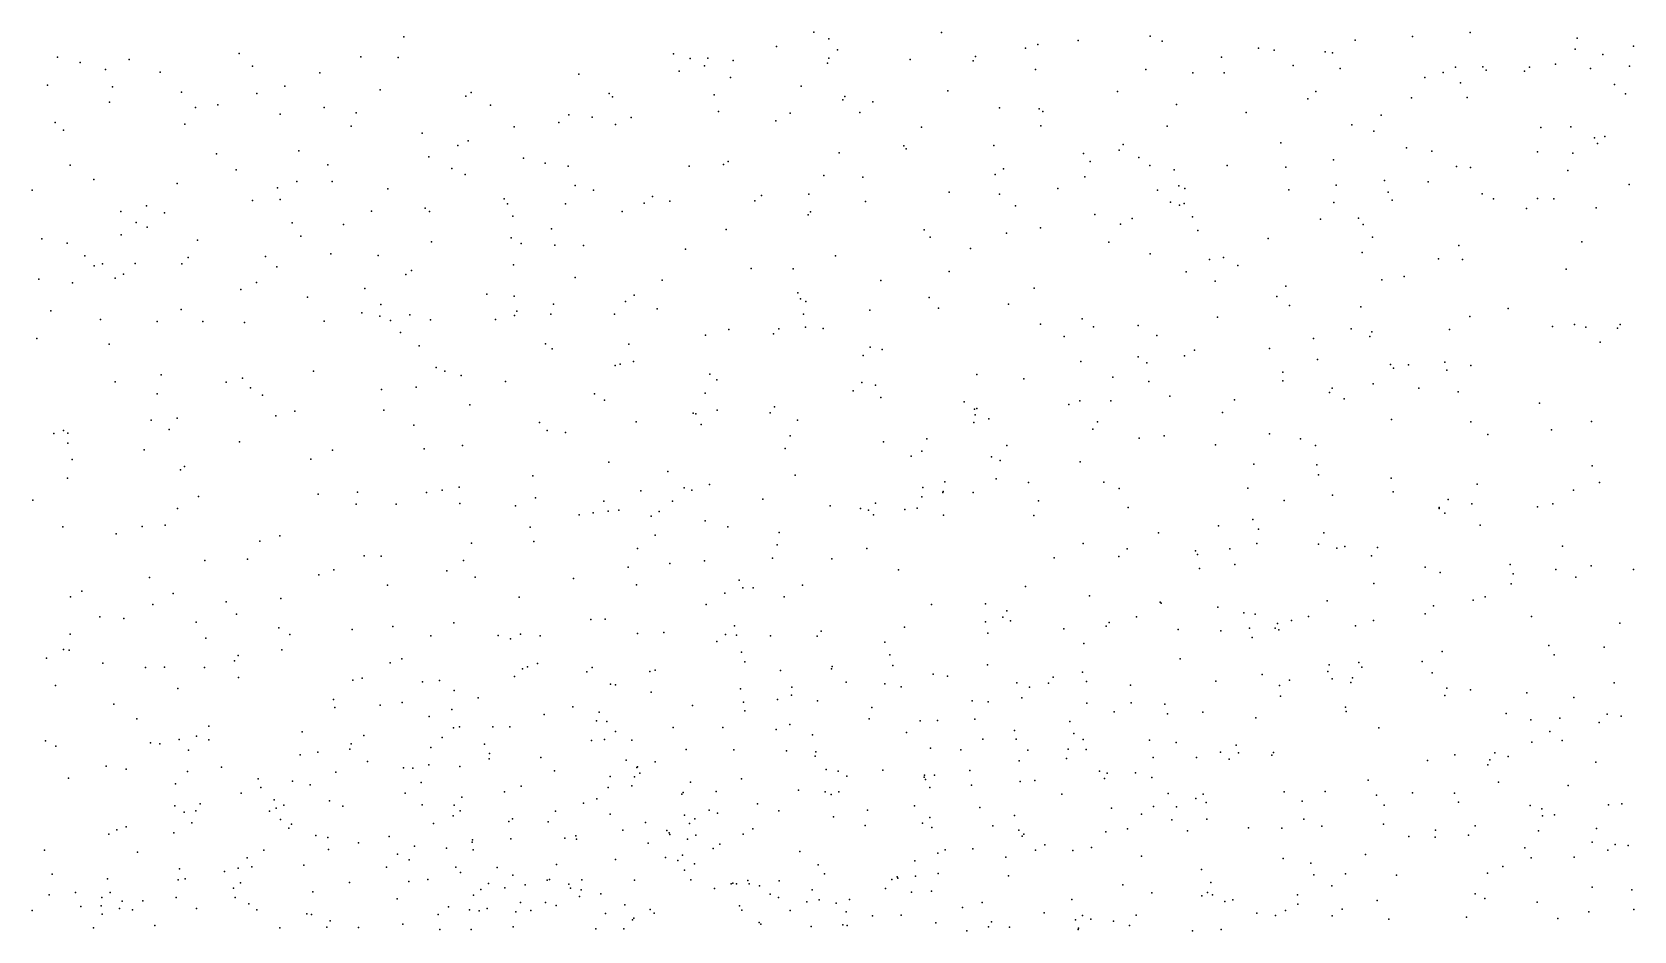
# Model space of a CAD drawing. Header units: metres. Extents: x -25 to 25, y -27.8 to 27.8.
# Drawn here: x 2.905 to 4.45, y 0.014 to 0.881 of the extents above; entities that cross this region are included whole.
import ezdxf

# ---------------------------------------------------------------- set-up
doc = ezdxf.new("R2010")
doc.units = ezdxf.units.M

msp = doc.modelspace()

# ---------------------------------------------------------------- linework, layer by layer
for p in [(3.659, 0.8812, -9.5182), (3.7819, 0.8807, 26.3642), (4.2917, 0.8807, -10.3729), (3.2638, 0.8765, -9.0883), (3.6229, 0.8671, 18.7939), (3.6733, 0.8747, 18.3066), (3.8629, 0.8656, -9.6878), (3.8749, 0.8692, -3.7619), (3.9137, 0.8729, -14.1546), (3.9834, 0.8772, 1.9246), (3.9949, 0.8725, 17.9035), (4.0878, 0.8655, 17.7966), (4.181, 0.8735, -14.1573), (4.2363, 0.8768, -10.2009), (4.3949, 0.8753, -6.0144), (4.4493, 0.8677, 17.4549), (2.9297, 0.8571, -14.0803), (2.9516, 0.8518, -21.8952), (2.9989, 0.8548, 15.6988), (3.1048, 0.8604, -13.9101), (3.2222, 0.8574, -6.326), (3.2581, 0.8565, -25.8513), (3.5237, 0.8603, -9.3507), (3.5397, 0.8556, -9.2607), (3.5567, 0.8559, 18.6376), (3.5813, 0.8539, 18.3149), (3.6723, 0.8512, -20.6791), (3.6734, 0.8561, 18.919), (3.6819, 0.864, -9.0645), (3.7519, 0.8547, 19.0629), (3.8125, 0.8534, -14.1437), (3.8148, 0.8577, 19.1411), (4.0519, 0.8569, 19.411), (4.1027, 0.8638, -6.6207), (4.1519, 0.8621, -1.7041), (4.1589, 0.8611, -10.0133), (4.3741, 0.8502, -5.2434), (4.3929, 0.8647, -4.826), (4.4198, 0.8594, -11.938), (2.9759, 0.8451, -13.937), (3.0286, 0.8426, -8.8877), (3.1177, 0.8483, -22.5093), (3.1827, 0.8417, 16.2215), (3.4323, 0.8406, -14.018), (3.5292, 0.8434, 18.4644), (3.5535, 0.8486, -8.7006), (3.5786, 0.8372, 26.4162), (3.8726, 0.8452, -6.8372), (3.979, 0.845, -3.8775), (4.0244, 0.8418, 20.6866), (4.0547, 0.8417, 14.43), (4.1211, 0.8488, 18.6986), (4.1664, 0.8459, 17.6902), (4.2482, 0.8372, 2.7496), (4.2658, 0.8423, -4.5076), (4.2776, 0.8474, 17.5809), (4.3039, 0.8477, 19.6627), (4.3073, 0.8445, -4.6585), (4.3443, 0.8433, -13.1863), (4.349, 0.8474, -6.2401), (4.4078, 0.846, -10.6124), (4.4453, 0.8482, -10.7011), (2.9201, 0.8298, -8.8399), (2.9829, 0.8285, 26.2769), (3.0492, 0.8231, -13.9482), (3.1219, 0.8219, -8.9421), (3.1489, 0.829, 16.0172), (3.2408, 0.8254, -9.0328), (3.3236, 0.8195, -14.0013), (3.3287, 0.823, -9.1146), (3.4616, 0.8218, -1.6397), (3.4647, 0.8188, 18.5179), (3.5629, 0.8206, 18.288), (3.6467, 0.829, 18.2175), (3.6887, 0.819, -9.4941), (3.7882, 0.8245, -9.5877), (3.9516, 0.8239, -19.526), (4.1429, 0.8238, 1.6779), (4.2824, 0.8322, -10.302), (4.431, 0.8306, 2.0497), (4.4415, 0.8216, 16.322), (2.98, 0.8134, -8.8348), (3.0627, 0.8084, 15.862), (3.0843, 0.8109, -8.6987), (3.1867, 0.8085, -22.2972), (3.2177, 0.8032, -7.4289), (3.3472, 0.8108, -7.3336), (3.5669, 0.8047, -7.1325), (3.687, 0.8157, 14.2339), (3.7032, 0.8035, -14.119), (3.7158, 0.814, -8.9101), (3.8381, 0.8082, 19.2494), (3.8763, 0.8071, -14.154), (3.8799, 0.8046, -13.6591), (4.0085, 0.8113, -9.7889), (4.0757, 0.8037, -4.5027), (4.1354, 0.8169, -14.1677), (4.2351, 0.8177, -10.1522), (4.2889, 0.8181, 14.48), (2.9274, 0.7939, 16.7877), (3.0526, 0.7922, -1.5606), (3.1444, 0.8021, 14.4416), (3.2128, 0.7904, -13.9744), (3.3699, 0.7898, -8.8976), (3.4132, 0.794, 18.4214), (3.4228, 0.8012, -9.1906), (3.4452, 0.7991, 18.6537), (3.4676, 0.792, 18.3132), (3.4829, 0.7987, -6.051), (3.6222, 0.7954, -1.6521), (3.6361, 0.803, -9.4351), (3.7627, 0.7895, 18.0302), (3.8777, 0.7908, 20.002), (3.9996, 0.7903, 18.5367), (4.1776, 0.7917, 15.6898), (4.2061, 0.801, 19.5992), (4.3599, 0.789, 17.471), (4.3888, 0.7898, -26.2013), (2.9354, 0.7866, 14.7157), (3.2812, 0.7836, -8.5845), (3.3258, 0.7762, 18.5254), (3.9571, 0.7726, 19.4008), (4.1093, 0.7743, -4.329), (4.1988, 0.7857, 18.9234), (4.4118, 0.7791, -14.1313), (4.4146, 0.7736, 2.9981), (4.4216, 0.7803, -10.5759), (3.0831, 0.7637, -9.3651), (3.1625, 0.7665, -20.7359), (3.2879, 0.7607, 14.2357), (3.3158, 0.7719, 18.3811), (3.379, 0.7595, 18.6938), (3.6833, 0.7648, -11.3405), (3.7456, 0.7713, -9.5062), (3.748, 0.7684, 18.3467), (3.8324, 0.7716, -4.7474), (3.919, 0.7642, -9.6728), (3.9532, 0.7671, 17.8342), (3.9722, 0.7603, -9.7205), (4.1601, 0.758, -4.6452), (4.2304, 0.7695, -14.1678), (4.2549, 0.7662, 17.5446), (4.3567, 0.7657, -10.4129), (4.3907, 0.7643, 20.8801), (2.942, 0.7527, -7.6179), (3.1019, 0.7484, -8.8923), (3.1903, 0.7532, -8.9547), (3.3098, 0.7497, -19.5951), (3.3229, 0.7437, -9.0557), (3.3998, 0.7546, -10.2743), (3.4222, 0.7519, 18.2482), (3.5388, 0.7519, -14.0608), (3.5718, 0.7535, 18.1197), (3.5763, 0.7562, -9.3218), (3.6686, 0.7429, 19.1064), (3.8338, 0.7439, -9.5684), (3.8418, 0.7491, 17.9177), (3.9203, 0.7414, -3.9835), (3.9254, 0.7562, -1.6502), (3.983, 0.7526, 2.1918), (4.0065, 0.7482, 14.2975), (4.0574, 0.7526, -9.8099), (4.114, 0.7509, -14.1782), (4.2785, 0.7516, -10.231), (4.2922, 0.7507, 19.6905), (4.386, 0.7476, 15.37), (2.9052, 0.7288, -8.8103), (2.9647, 0.7389, -9.2535), (3.045, 0.7352, 16.1882), (3.1418, 0.7308, -13.9891), (3.1604, 0.7372, 18.4092), (3.1946, 0.7369, 18.4911), (3.2481, 0.73, -8.9878), (3.4287, 0.7333, -10.7323), (3.4466, 0.7288, -9.1626), (3.7063, 0.7413, -9.4475), (3.7895, 0.7268, -14.1427), (3.8942, 0.7304, 1.9094), (3.9902, 0.7288, 19.8743), (4.011, 0.7328, -14.176), (4.0166, 0.7304, -20.9344), (4.1168, 0.7289, -9.874), (4.1626, 0.7336, -9.9398), (4.2093, 0.738, -4.9326), (4.2126, 0.7268, -10.0401), (4.2514, 0.7367, 15.9699), (4.4451, 0.7341, 19.8224), (3.0155, 0.7137, -3.6369), (3.1179, 0.7187, 18.226), (3.1445, 0.7198, 18.2742), (3.2843, 0.7112, 18.1429), (3.3605, 0.7203, 18.2853), (3.3637, 0.7155, -14.0155), (3.4194, 0.7155, 18.8451), (3.4954, 0.7161, -10.9856), (3.5033, 0.7227, -9.2115), (3.5201, 0.7182, -8.5937), (3.6021, 0.7185, 20.387), (3.6085, 0.7234, -13.6544), (3.6541, 0.7247, 26.3255), (3.7087, 0.7176, 17.9901), (3.8379, 0.7249, -11.5009), (3.8535, 0.7137, 19.356), (4.0028, 0.7171, 19.4857), (4.0115, 0.7143, -11.6562), (4.016, 0.7157, -6.7262), (4.1604, 0.7167, 2.6281), (4.2165, 0.719, 19.2141), (4.3034, 0.725, 26.1564), (4.3143, 0.7204, 1.6219), (4.346, 0.711, 17.4357), (4.3567, 0.7207, -5.6778), (4.3726, 0.7203, -6.0427), (4.4132, 0.7117, -10.4856), (2.9908, 0.708, 18.3417), (3.0055, 0.6976, -8.8379), (3.0328, 0.7067, 18.1849), (3.156, 0.6971, 18.633), (3.2054, 0.6955, 18.0917), (3.2325, 0.7084, 18.6708), (3.2884, 0.708, 18.7348), (3.3689, 0.7037, 18.1205), (3.4741, 0.708, 18.9276), (3.6536, 0.705, -14.1041), (3.6559, 0.7077, -8.7008), (3.9298, 0.7052, -14.1649), (3.9546, 0.6959, 17.7698), (3.9658, 0.7015, -9.675), (4.0242, 0.7031, -9.7402), (4.1475, 0.7008, 17.5964), (4.184, 0.7017, 20.7248), (4.1885, 0.6957, 19.3859), (2.9147, 0.6818, 18.0638), (2.9912, 0.6857, 18.5517), (3.0161, 0.6931, 18.097), (3.0646, 0.6805, 17.9139), (3.1643, 0.6843, 18.0046), (3.367, 0.6828, -9.4768), (3.4059, 0.6913, 14.1245), (3.5746, 0.6906, -9.2625), (3.7655, 0.6903, 17.9135), (3.7711, 0.6835, -9.4573), (3.8448, 0.6872, 26.2231), (3.8776, 0.6925, 14.1803), (4.0291, 0.6898, -4.4906), (4.0969, 0.6822, 1.5383), (4.1975, 0.6835, 2.7878), (2.939, 0.6775, 17.9299), (2.9561, 0.6654, 17.7707), (3.1303, 0.6647, 18.7393), (3.1934, 0.6672, 17.8601), (3.2389, 0.6656, -21.9047), (3.2904, 0.6789, 18.042), (3.3769, 0.6774, -9.0635), (3.4091, 0.6755, 18.0375), (3.437, 0.6754, -14.0314), (3.5351, 0.6718, 19.0559), (3.6799, 0.6655, -3.8119), (3.8101, 0.6725, -8.9907), (3.9435, 0.6785, -4.1971), (3.9831, 0.6673, 20.6658), (4.1877, 0.6686, -6.5015), (4.2807, 0.6754, -10.1747), (4.3994, 0.679, 16.1589), (2.965, 0.6558, -1.5501), (2.973, 0.6575, 18.6512), (3.0047, 0.658, 14.4705), (3.0496, 0.6576, -23.0049), (3.0558, 0.6639, 17.7487), (3.1412, 0.6547, 17.739), (3.2709, 0.6513, 17.8215), (3.3695, 0.6566, 17.9601), (3.5986, 0.6532, 17.9682), (3.6392, 0.6527, -9.2999), (3.7893, 0.6503, 19.3345), (4.0179, 0.6498, -14.1891), (4.0404, 0.6617, 26.169), (4.0538, 0.6637, 19.5557), (4.0678, 0.656, 18.6387), (4.2613, 0.6625, 19.7067), (4.2843, 0.6619, -5.4359), (4.3844, 0.6524, 19.8027), (2.9119, 0.6429, -14.0033), (2.9441, 0.6393, -25.0646), (2.9853, 0.6438, -14.0202), (2.9935, 0.6478, -8.3862), (3.1217, 0.6396, -14.0165), (3.226, 0.634, 14.1548), (3.2655, 0.6473, 18.8623), (3.4289, 0.6445, -1.6707), (3.5128, 0.642, -20.8395), (3.7235, 0.6414, -9.3715), (3.8713, 0.6342, 18.4519), (4.046, 0.6408, 17.6593), (4.1139, 0.636, -9.8073), (4.2067, 0.6423, -5.2468), (4.2283, 0.6453, -10.0304), (3.1066, 0.6328, -8.8637), (3.1709, 0.6254, 18.837), (3.2416, 0.6184, -22.5502), (3.3438, 0.6283, -9.0128), (3.3702, 0.6266, 18.9636), (3.4079, 0.6186, -6.2133), (3.4775, 0.6213, 18.3094), (3.4857, 0.6275, 17.8886), (3.6434, 0.6298, -14.0984), (3.6461, 0.6238, -26.1069), (3.6514, 0.6214, 20.5731), (3.7703, 0.6253, -8.7987), (3.8465, 0.6187, -14.1544), (4.1054, 0.6262, 17.5959), (2.9234, 0.6123, 16.3476), (2.9711, 0.6038, 18.8033), (3.049, 0.6136, -14.0226), (3.1868, 0.6024, -14.0205), (3.2231, 0.6103, -9.4739), (3.2406, 0.6073, -1.6592), (3.2509, 0.6029, -8.7699), (3.2695, 0.6085, -25.8627), (3.2893, 0.6036, 17.6826), (3.3521, 0.604, 17.753), (3.3703, 0.6078, -14.0203), (3.3726, 0.612, 26.2378), (3.4054, 0.609, 17.8201), (3.4667, 0.6092, -9.1084), (3.5079, 0.6143, -9.5273), (3.6491, 0.609, -11.1805), (3.7131, 0.613, -14.1177), (3.7792, 0.615, 17.8185), (3.9176, 0.6046, 1.5403), (4.0482, 0.6063, -9.6962), (4.1175, 0.6176, -5.0988), (4.1865, 0.6162, 18.9999), (4.2915, 0.6067, -6.2947), (4.3285, 0.6146, -10.2261), (3.0259, 0.6019, -8.8221), (3.0698, 0.6019, 26.0993), (3.1099, 0.601, 17.5295), (3.2605, 0.5915, -8.931), (3.5544, 0.5887, -9.1701), (3.5769, 0.5943, 19.1622), (3.6202, 0.59, -9.2258), (3.6252, 0.595, 17.8777), (3.6508, 0.5965, -1.6606), (3.6681, 0.5953, 19.2414), (3.8775, 0.5996, 19.9609), (3.9004, 0.5874, -9.4931), (3.9287, 0.5968, -4.6012), (3.9716, 0.5981, -13.5851), (3.9897, 0.5886, -1.6216), (4.1771, 0.5951, -9.8881), (4.1952, 0.5876, -19.4814), (4.197, 0.5919, -4.3346), (4.2719, 0.5942, -1.645), (4.371, 0.5973, 15.7871), (4.3925, 0.599, -14.1558), (4.4034, 0.5965, 15.9999), (4.4337, 0.5956, -1.6695), (4.4363, 0.5992, -19.3791), (2.9098, 0.5857, -3.6432), (2.9797, 0.5802, -25.3256), (3.2785, 0.5787, 17.5891), (3.4002, 0.5804, -9.0389), (3.4068, 0.5757, -22.183), (3.4805, 0.5802, 14.0275), (3.7133, 0.5772, -9.2984), (3.725, 0.5751, 19.3148), (4.0259, 0.5744, 2.3545), (4.0984, 0.5759, -21.0772), (4.1406, 0.5855, -14.1953), (4.4172, 0.5822, -20.9783), (3.2947, 0.5575, -3.7082), (3.4674, 0.5596, -26.0008), (3.4722, 0.5609, -21.8346), (3.4852, 0.5633, 19.1191), (3.7066, 0.5691, -4.0001), (3.9164, 0.5633, 19.4754), (3.9716, 0.5679, -9.5497), (3.98, 0.5623, -4.4666), (4.0163, 0.5688, -9.6175), (4.1447, 0.5654, 17.5282), (4.215, 0.5604, 19.7088), (4.2178, 0.5569, 2.9975), (4.2324, 0.5602, -9.9767), (4.2673, 0.5629, -13.3128), (4.2925, 0.5596, 1.4674), (2.9854, 0.5437, -7.0415), (3.0298, 0.5505, 17.4307), (3.0923, 0.5435, 14.174), (3.1081, 0.5475, 18.9173), (3.1767, 0.5542, -8.5421), (3.3033, 0.554, -6.5013), (3.3188, 0.55, -13.682), (3.3617, 0.544, -8.5068), (3.5587, 0.5511, -5.1021), (3.5653, 0.5459, -14.0659), (3.7052, 0.5432, -14.1106), (3.7185, 0.5407, 1.637), (3.8161, 0.5509, -14.1437), (3.8615, 0.5466, -9.4074), (3.9471, 0.5482, 14.1419), (3.9821, 0.5443, 19.8242), (4.1112, 0.5531, 19.6328), (4.1113, 0.5448, -6.5876), (4.1981, 0.5419, -14.1928), (4.2694, 0.555, 17.4176), (3.0257, 0.5322, -14.0388), (3.1158, 0.5381, 17.4314), (3.1274, 0.531, -21.3802), (3.2422, 0.5365, 18.9879), (3.2757, 0.5388, -14.0229), (3.4474, 0.5321, -5.4261), (3.4572, 0.5263, 17.6803), (3.5541, 0.5329, -8.5621), (3.6968, 0.535, -9.2422), (3.7235, 0.5288, 20.0885), (3.9155, 0.5255, 2.174), (3.9454, 0.5255, -14.1642), (4.0021, 0.5299, 1.4092), (4.0645, 0.5264, 19.6641), (4.1563, 0.5335, -9.795), (4.1586, 0.5377, 26.118), (4.1703, 0.5273, 19.2594), (4.2424, 0.5376, 14.2976), (4.2803, 0.5342, -14.1845), (3.1403, 0.5111, -14.036), (3.1587, 0.5156, -8.8517), (3.2445, 0.5166, 17.4517), (3.3272, 0.5217, -8.9518), (3.5425, 0.5136, 20.3468), (3.5451, 0.513, 19.1983), (3.5659, 0.5164, 17.7522), (3.6169, 0.5138, 19.2445), (3.6209, 0.5198, -9.1711), (3.8039, 0.5244, 19.3964), (3.8138, 0.5176, -6.9128), (3.8144, 0.5119, -19.5731), (3.8161, 0.5181, -4.4436), (3.9047, 0.522, -26.136), (4.0531, 0.5141, 20.6908), (4.3586, 0.5232, 3.2645), (2.9355, 0.4968, 18.9246), (3.02, 0.507, 18.9346), (3.0375, 0.4978, -7.5555), (3.0451, 0.5088, -13.8539), (3.2733, 0.5019, -21.1646), (3.3944, 0.5045, -7.3066), (3.402, 0.4968, -5.7242), (3.4195, 0.4949, -14.0277), (3.4877, 0.5052, -21.0765), (3.5502, 0.5028, -9.1087), (3.6432, 0.5069, -14.0886), (3.8131, 0.5047, 1.4551), (3.8276, 0.508, -9.042), (3.9281, 0.4981, 26.1282), (3.9324, 0.5054, -4.965), (4.2159, 0.5076, -9.9043), (4.2924, 0.5054, -10.0889), (4.3702, 0.4975, -10.2349), (4.4086, 0.5056, 19.8615), (2.9262, 0.4941, 17.3613), (2.9396, 0.4942, -14.0391), (2.9397, 0.4847, -23.3294), (3.1051, 0.4859, 18.9872), (3.2834, 0.4791, -8.9122), (3.3202, 0.4823, 17.4649), (3.6312, 0.4794, 1.7895), (3.6362, 0.4918, 18.3891), (3.7262, 0.486, 17.7446), (3.7678, 0.489, -14.1256), (3.8451, 0.4823, 17.7298), (3.9726, 0.4894, -9.4665), (3.9968, 0.4916, 19.5661), (4.0462, 0.483, -9.5703), (4.0983, 0.4937, 17.5356), (4.1283, 0.4889, -9.6982), (4.1426, 0.4823, -5.3703), (4.3088, 0.4929, -5.8882), (2.944, 0.4688, -8.7595), (3.0134, 0.4782, -8.7938), (3.174, 0.4691, 18.3419), (3.1949, 0.478, 19.0274), (3.4613, 0.4662, 17.5642), (3.7528, 0.472, 26.1331), (3.763, 0.4768, -9.2484), (3.8304, 0.4715, 18.494), (3.8385, 0.4679, -1.6), (3.9159, 0.4666, -21.2067), (4.0831, 0.4644, -1.5701), (4.1441, 0.4639, -14.1881), (2.9395, 0.451, 25.9126), (3.0482, 0.4591, -19.5549), (3.0522, 0.4623, 17.3111), (3.3882, 0.4532, 19.1338), (3.5182, 0.4573, -21.4072), (3.641, 0.4539, 17.717), (3.8347, 0.4504, 19.4398), (4.1457, 0.454, 17.4747), (4.2155, 0.451, -5.5948), (4.4095, 0.4628, -10.2923), (3.0657, 0.4332, -24.7743), (3.1811, 0.4356, 17.3021), (3.2189, 0.4373, -6.7744), (3.2855, 0.4372, -22.9301), (3.3006, 0.4392, 17.3873), (3.3171, 0.4423, -14.032), (3.4922, 0.4388, -9.0329), (3.534, 0.4415, -14.0549), (3.5413, 0.4395, -1.6568), (3.5584, 0.4447, -9.4268), (3.7632, 0.4328, -13.628), (3.764, 0.4419, -4.5925), (3.7832, 0.437, -4.7577), (3.7838, 0.4381, 17.6809), (3.7853, 0.4475, -8.8783), (3.8127, 0.4372, 2.0961), (3.8658, 0.4466, -14.1473), (3.9387, 0.4472, 17.6438), (3.9532, 0.441, -9.399), (4.0775, 0.4413, -14.1819), (4.1591, 0.4346, 3.1218), (4.2174, 0.4376, -9.851), (4.2984, 0.4452, 9.0168), (4.3915, 0.4395, -14.159), (4.4166, 0.4466, 9.2088), (2.9061, 0.4298, -8.8331), (3.0453, 0.4215, -8.6681), (3.2176, 0.4259, -14.0398), (3.2562, 0.4257, 25.9902), (3.3175, 0.4266, -9.4822), (3.3713, 0.4243, 13.9522), (3.3906, 0.4321, -8.963), (3.4463, 0.4175, 17.4807), (3.4565, 0.4287, -14.0347), (3.4608, 0.419, 19.1879), (3.4708, 0.4199, 20.578), (3.51, 0.4188, -10.2527), (3.5227, 0.4288, 1.5804), (3.6099, 0.4306, -14.0722), (3.6746, 0.4243, 1.3748), (3.704, 0.4217, -4.2657), (3.7118, 0.4202, -11.0725), (3.7183, 0.4267, 19.3506), (3.7468, 0.4208, 13.9354), (3.7585, 0.422, 19.9566), (3.8755, 0.4289, 1.3201), (3.9619, 0.4227, -14.1592), (4.1123, 0.4293, 14.17), (4.2618, 0.4215, 3.34), (4.2619, 0.4226, 20.7932), (4.2673, 0.4173, 19.7958), (4.2706, 0.4304, -9.9973), (4.2933, 0.426, -14.1731), (4.3568, 0.4233, -11.9439), (4.3715, 0.426, -10.1989), (2.935, 0.4039, 4.3982), (3.0113, 0.4044, 17.2515), (3.0336, 0.4057, -14.0484), (3.3856, 0.4036, 17.4111), (3.4326, 0.4155, -9.2343), (3.502, 0.4142, 26.0621), (3.5542, 0.4098, -10.6486), (3.5761, 0.4039, -4.9014), (3.7165, 0.4155, 20.6856), (3.7841, 0.4153, -9.2181), (3.8712, 0.4149, -9.2935), (4.0491, 0.4049, 19.6203), (4.0821, 0.4112, 2.7899), (4.0877, 0.4017, 18.9173), (4.3014, 0.4055, 1.3427), (2.9864, 0.3971, 12.2437), (3.1248, 0.39, -8.818), (3.1442, 0.3953, 14.0032), (3.329, 0.3881, 19.1295), (3.389, 0.3897, -3.8689), (3.5061, 0.3958, 18.4184), (3.6236, 0.3866, -9.0931), (3.6257, 0.3984, 20.0734), (3.9187, 0.388, 19.7458), (3.9913, 0.3983, 2.4847), (4.086, 0.3878, -9.5338), (4.1457, 0.3874, -9.6422), (4.1507, 0.3981, -6.4305), (3.0718, 0.3715, -25.1567), (3.1129, 0.3728, -14.0406), (3.2253, 0.376, -8.8502), (3.2418, 0.3758, 17.2715), (3.3213, 0.3716, -14.0284), (3.4891, 0.383, -9.5188), (3.5536, 0.3711, 17.5242), (3.6191, 0.3739, 1.9071), (3.6762, 0.3732, 17.605), (3.71, 0.3831, -14.0944), (3.8908, 0.374, -14.1406), (3.953, 0.3753, 19.5447), (3.9612, 0.3828, 17.5853), (4.0271, 0.3809, 19.529), (4.0289, 0.3773, -14.1632), (4.0599, 0.3828, 1.124), (4.1633, 0.3833, 17.4214), (4.1709, 0.385, -14.1694), (4.1965, 0.376, -6.2612), (4.2025, 0.3842, -9.7647), (4.3807, 0.3852, 17.3008), (3.1818, 0.3578, -8.5678), (3.1962, 0.3624, -7.4163), (3.3051, 0.3616, -8.8845), (3.3325, 0.3553, -25.817), (3.4799, 0.3652, -19.5497), (3.5202, 0.3687, 1.7819), (3.7407, 0.3626, -6.923), (4.0308, 0.3637, -9.4263), (4.0649, 0.3676, -21.0963), (4.2485, 0.3651, -5.9818), (4.2629, 0.3598, -9.9313), (4.3304, 0.3675, -20.9548), (4.3331, 0.3588, -19.4666), (4.3744, 0.3627, -14.1516), (4.3937, 0.3553, -1.5602), (4.4084, 0.3664, -10.2475), (4.4492, 0.3629, 19.9399), (2.9533, 0.3419, 12.3909), (3.0184, 0.3552, -8.774), (3.2478, 0.3477, 19.1301), (3.4272, 0.3543, 12.2566), (3.4881, 0.3481, 17.433), (3.5732, 0.3401, 19.2869), (3.587, 0.3526, -14.0581), (3.5906, 0.3452, -4.1574), (3.6005, 0.3451, 1.2599), (3.6479, 0.3478, -10.854), (3.8632, 0.3464, -6.7779), (4.1989, 0.3494, 0.8999), (4.3314, 0.3491, 19.8584), (2.9422, 0.3365, -8.7399), (3.0216, 0.3292, 19.0901), (3.0413, 0.3396, 4.2509), (3.0925, 0.3315, 12.1283), (3.1452, 0.3348, 17.2085), (3.375, 0.3363, -22.6949), (3.5551, 0.3291, -9.8195), (3.6303, 0.3364, 18.4915), (3.7725, 0.3292, 1.1452), (3.8246, 0.3296, 19.4436), (3.9249, 0.3375, 1.0362), (3.9929, 0.3313, -9.3569), (3.9939, 0.3303, 18.8126), (4.0485, 0.3264, -5.3792), (4.154, 0.3327, 19.7125), (4.2565, 0.3279, 1.0896), (4.2946, 0.3331, 14.1849), (4.3063, 0.3364, -10.0009), (2.9707, 0.3172, 17.1787), (2.9936, 0.3157, -8.1951), (3.0634, 0.312, -24.3964), (3.1022, 0.3199, 19.1169), (3.3119, 0.3114, 17.2545), (3.444, 0.3147, -8.9552), (3.4579, 0.3148, -9.4135), (3.8246, 0.3122, -21.6908), (3.8411, 0.317, -14.1239), (3.845, 0.3231, -9.2059), (3.8487, 0.3134, 17.5944), (3.9437, 0.3117, -5.2435), (3.97, 0.3173, -1.5053), (4.0735, 0.3211, -19.5489), (4.0845, 0.3197, -9.4622), (4.1061, 0.3108, -5.5307), (4.1194, 0.3138, 20.7627), (4.1358, 0.3175, -9.5481), (4.1987, 0.3137, -1.486), (4.2485, 0.32, -14.1621), (4.351, 0.3175, -10.0921), (4.436, 0.3112, -14.1381), (2.9421, 0.3003, 14.0255), (3.0729, 0.2967, 17.167), (3.143, 0.3065, -14.0327), (3.1538, 0.3001, -9.3773), (3.214, 0.3048, -14.0287), (3.2532, 0.3079, -8.8517), (3.2897, 0.2988, -5.9538), (3.3546, 0.2993, -6.4974), (3.3666, 0.2959, 19.1931), (3.3762, 0.3006, -8.8833), (3.3952, 0.2989, 20.6487), (3.4889, 0.301, 13.8397), (3.5144, 0.302, -8.9941), (3.5739, 0.3, 17.4533), (3.5825, 0.3085, -8.6724), (3.5843, 0.2996, -9.0333), (3.6173, 0.2989, 12.3662), (3.6622, 0.2984, -4.6634), (3.6661, 0.3035, 19.3493), (3.7464, 0.3072, 19.8507), (3.8266, 0.3013, 18.6373), (3.9001, 0.3057, -11.363), (3.9407, 0.3082, -14.1389), (4.0101, 0.305, -14.1497), (4.0513, 0.3038, 3.0936), (4.0789, 0.3063, 8.9717), (4.0817, 0.2973, 25.9881), (4.1037, 0.3064, 17.4299), (4.1073, 0.3046, 0.7708), (4.1812, 0.3085, 6.3891), (2.9355, 0.2858, -7.2909), (2.941, 0.2851, -14.0191), (3.104, 0.28, -8.688), (3.1461, 0.2854, -23.4828), (3.5653, 0.2933, -10.4652), (3.5893, 0.283, 25.9465), (3.7274, 0.2929, 17.5382), (3.7323, 0.2804, -8.968), (3.9194, 0.2915, 19.5252), (4.2647, 0.2838, 19.8275), (4.3675, 0.2894, -14.1443), (4.3727, 0.2805, 17.2729), (4.4209, 0.2879, -10.2359), (2.919, 0.2772, 3.9093), (2.9735, 0.2725, 4.6574), (3.0146, 0.2684, -14.0262), (3.0329, 0.2685, -13.87), (3.0716, 0.2684, -8.7826), (3.1004, 0.2747, 18.4629), (3.2504, 0.2727, 12.4531), (3.2618, 0.2767, -3.8728), (3.3782, 0.2671, -23.2545), (3.383, 0.269, -14.0185), (3.3924, 0.2722, -3.9902), (3.44, 0.264, 20.1492), (3.4453, 0.2684, 25.8854), (3.5009, 0.2643, 10.7957), (3.5061, 0.2658, -14.0346), (3.5923, 0.2739, 12.1865), (3.6267, 0.2653, -4.5124), (3.676, 0.2669, 20.7694), (3.6766, 0.2694, -9.1826), (3.7352, 0.2701, -14.088), (3.8264, 0.2709, -21.4629), (3.9181, 0.2637, 8.9081), (4.0122, 0.2767, 19.6032), (4.1546, 0.2646, -14.1527), (4.1559, 0.2709, -5.8496), (4.1845, 0.2732, -9.6127), (4.1874, 0.2686, -11.768), (4.2454, 0.274, 17.3307), (4.2552, 0.2633, 3.6517), (2.9279, 0.2509, -24.2303), (3.0457, 0.2481, 12.5055), (3.1042, 0.2587, 4.4242), (3.2144, 0.256, 1.4284), (3.2236, 0.258, 17.16), (3.2818, 0.2546, -24.8709), (3.2982, 0.2558, 1.1925), (3.3705, 0.2597, -8.8912), (3.4629, 0.2521, 19.2501), (3.4676, 0.2516, 1.884), (3.5882, 0.2477, 19.3212), (3.6377, 0.2492, -1.5584), (3.6902, 0.2543, 7.8482), (3.7274, 0.2524, 19.3921), (3.7432, 0.2497, -5.0622), (3.774, 0.262, -4.5487), (3.7878, 0.2601, -9.1264), (3.8546, 0.2534, 19.4728), (3.867, 0.2492, 17.5334), (3.8851, 0.2532, -21.2029), (3.8897, 0.2591, -14.1232), (3.9218, 0.2549, 5.9811), (3.9644, 0.2514, 13.9479), (4.0464, 0.2552, 3.2748), (4.0912, 0.2614, -9.4196), (4.108, 0.2511, 3.4691), (4.1175, 0.2561, 14.0438), (4.1588, 0.2575, 6.1093), (4.1768, 0.2539, 8.7912), (4.1783, 0.2584, -4.2462), (4.2692, 0.2483, 20.8826), (4.4306, 0.2536, 0.6488), (2.9842, 0.2329, -9.0314), (3.1957, 0.2374, -14.0232), (3.2407, 0.2321, -7.2833), (3.2619, 0.2345, 25.7902), (3.3123, 0.246, 18.5161), (3.3352, 0.2392, 1.773), (3.5021, 0.2444, -22.5138), (3.542, 0.2318, -9.3034), (3.5913, 0.2348, 19.8811), (3.624, 0.2376, -22.3172), (3.6373, 0.2415, -6.9455), (3.6626, 0.2361, 0.9903), (3.8116, 0.2361, 12.3227), (3.827, 0.2353, 6.1666), (3.8595, 0.239, -9.1629), (3.9223, 0.2338, 0.7029), (3.9649, 0.2343, 19.0389), (3.9974, 0.2329, 17.4581), (4.1089, 0.2408, 19.6979), (4.2673, 0.2413, 6.5465), (4.2921, 0.2469, -9.9089), (4.3464, 0.244, 8.7934), (4.3917, 0.2393, 6.2672), (3.0062, 0.2189, 9.674), (3.197, 0.2297, 4.2395), (3.2881, 0.221, -9.3393), (3.3101, 0.2279, -14.0176), (3.3989, 0.2231, -5.1411), (3.4266, 0.2304, 17.2554), (3.4494, 0.2169, 1.0729), (3.4519, 0.2253, -24.4865), (3.5926, 0.2264, 10.9554), (3.7122, 0.2187, -9.0739), (3.715, 0.2296, 2.1936), (3.7614, 0.2168, 7.6834), (3.7783, 0.2173, -19.5632), (3.8142, 0.2185, 2.3518), (3.9484, 0.2255, 19.2664), (4, 0.2237, 9.1968), (4.034, 0.2253, 8.7003), (4.085, 0.2199, 17.3968), (4.1715, 0.2301, 0.5494), (4.1722, 0.226, -9.5456), (4.3265, 0.2238, 9.4407), (4.3503, 0.2179, -14.1355), (4.3783, 0.2196, 1.0485), (4.424, 0.2233, 19.9713), (4.4375, 0.2215, 26.0393), (3.0637, 0.2022, 19.1599), (3.0755, 0.2117, -1.5041), (3.1655, 0.2063, 17.1275), (3.225, 0.2026, 20.5127), (3.3115, 0.2101, 10.7178), (3.3173, 0.2112, -5.4051), (3.3494, 0.2111, 19.2221), (3.366, 0.211, 10.8774), (3.4594, 0.2162, -23.0471), (3.4679, 0.2065, -14.0222), (3.5235, 0.2103, 18.6038), (3.5712, 0.2106, 10.606), (3.6228, 0.2084, -8.8518), (3.6358, 0.2134, 17.4216), (3.6577, 0.2034, -14.0556), (3.7484, 0.2055, 8.2511), (3.8523, 0.2075, 18.847), (3.9058, 0.2161, 25.9088), (3.9097, 0.2045, 8.0799), (4.2036, 0.2101, -14.1426), (4.3687, 0.2067, 14.0933), (4.4163, 0.2153, 0.8963), (2.9181, 0.1977, 9.4181), (2.9283, 0.1924, 17.1179), (3.0193, 0.1958, -14.0082), (3.0285, 0.1948, -24.0004), (3.0472, 0.1989, 9.5171), (3.0559, 0.1887, 17.109), (3.0758, 0.1987, -9.2128), (3.1806, 0.1868, 1.6873), (3.2116, 0.1894, 12.5769), (3.2128, 0.1948, -8.8223), (3.2898, 0.191, 13.7912), (3.3006, 0.2007, 20.7754), (3.3413, 0.1943, -23.4867), (3.3463, 0.1854, 7.7124), (3.4447, 0.1979, -8.9175), (3.4573, 0.1989, 7.9882), (3.4834, 0.1982, -4.218), (3.5359, 0.1893, 17.3043), (3.5818, 0.1888, 12.0331), (3.6325, 0.1879, -9.0289), (3.6608, 0.187, 0.82), (3.7713, 0.1904, 12.6234), (3.8008, 0.1888, 8.4647), (3.8219, 0.1992, -14.0986), (3.8541, 0.1993, 2.5263), (3.8653, 0.1885, 13.7907), (3.9043, 0.1897, 8.5872), (3.9188, 0.1988, 3.0548), (3.9217, 0.1891, 6.4163), (3.9826, 0.1982, -6.4655), (4.0084, 0.1961, -9.2901), (4.0511, 0.1868, 19.6396), (4.0662, 0.1933, -9.3551), (4.0685, 0.1861, -6.2291), (4.1023, 0.1864, -6.0252), (4.3155, 0.186, 17.2477), (4.3511, 0.1963, 3.8041), (4.3806, 0.198, -10.095), (2.9766, 0.1733, -3.8214), (2.996, 0.1701, 18.588), (3.088, 0.1723, 1.5514), (3.1637, 0.184, -19.4203), (3.2287, 0.1777, -8.7379), (3.2634, 0.1715, 20.2611), (3.2722, 0.1712, -24.0451), (3.2877, 0.1745, -8.8474), (3.3177, 0.1729, 7.8859), (3.3458, 0.1802, 17.1765), (3.3956, 0.1816, -14.0091), (3.4781, 0.1788, -8.749), (3.4883, 0.1718, 20.8559), (3.4888, 0.1726, 8.1444), (3.506, 0.1773, -7.0251), (3.6601, 0.1827, 6.2023), (3.6708, 0.17, 8.6612), (3.857, 0.1783, 0.5537), (3.9026, 0.1804, -5.3909), (3.9863, 0.1814, 12.271), (4.028, 0.1814, 20.829), (4.0593, 0.18, -5.7587), (4.1007, 0.1838, 25.8687), (4.2505, 0.1786, -9.7437), (4.277, 0.1841, 19.8696), (4.3089, 0.1743, -13.3649), (4.3106, 0.1794, -25.762), (4.3283, 0.1825, -9.9686), (4.413, 0.1771, -10.1636), (2.9405, 0.1616, 9.8626), (3.0434, 0.1561, 20.805), (3.055, 0.1679, 11.9372), (3.1232, 0.1608, 9.7931), (3.1563, 0.1588, 3.961), (3.1732, 0.1553, 4.5808), (3.1981, 0.1674, -14.0029), (3.2805, 0.1574, -14.0109), (3.4088, 0.1686, 12.6249), (3.4627, 0.1633, -19.4836), (3.4862, 0.1628, 7.5343), (3.4911, 0.1665, -24.2666), (3.5399, 0.1576, -4.7789), (3.5893, 0.161, 12.6704), (3.6825, 0.1682, 19.3634), (3.6909, 0.1634, 0.6663), (3.7256, 0.1694, 24.0903), (3.7652, 0.1626, -24.5268), (3.7656, 0.1645, 12.0955), (3.7667, 0.1604, 9.1652), (3.7753, 0.1644, 19.509), (3.8093, 0.1691, -10.9682), (3.811, 0.1548, 10.6599), (3.8578, 0.1584, 23.767), (3.8722, 0.1592, -21.9241), (3.9343, 0.1684, 12.5904), (3.9391, 0.1613, -14.1073), (3.9418, 0.1665, -25.9238), (3.9692, 0.1668, 19.5728), (3.985, 0.1623, 6.5562), (4.1934, 0.1597, 19.8083), (4.319, 0.1578, -20.8308), (4.3864, 0.1546, 17.1991), (3.1069, 0.1472, 6.4107), (3.1259, 0.1525, 0.9761), (3.1386, 0.1408, 13.7748), (3.1919, 0.1396, 7.9759), (3.2651, 0.147, 7.5502), (3.3197, 0.1431, 4.4244), (3.3606, 0.1483, -4.0965), (3.3769, 0.1538, 25.7076), (3.4496, 0.1418, 4.3116), (3.4607, 0.1527, 10.4665), (3.4836, 0.1542, 6.1538), (3.5318, 0.1462, 25.7696), (3.5331, 0.1478, 2.0874), (3.5647, 0.1486, 5.9105), (3.6441, 0.1499, 19.6291), (3.6698, 0.1485, 17.3718), (3.6756, 0.1459, 18.7942), (3.683, 0.1484, -13.7022), (3.7708, 0.1527, 6.3975), (3.8982, 0.1461, 24.0141), (4.0006, 0.1468, 8.3526), (4.0272, 0.142, -14.1166), (4.0345, 0.1462, 5.8204), (4.1124, 0.1484, 17.331), (4.1298, 0.1393, 13.9272), (4.152, 0.1488, 0.4062), (4.2016, 0.1452, 17.2785), (4.2361, 0.1474, -9.6631), (4.2768, 0.147, -9.8098), (3.043, 0.1349, 6.075), (3.052, 0.1287, 4.7794), (3.063, 0.1302, 6.6202), (3.0672, 0.1368, 12.6373), (3.134, 0.1296, 20.3996), (3.1407, 0.1327, -8.8014), (3.1479, 0.1355, 9.341), (3.2049, 0.1346, 17.1039), (3.2812, 0.1359, 9.6311), (3.3113, 0.1251, -7.1539), (3.3123, 0.1355, 6.018), (3.3179, 0.1301, 9.4306), (3.4099, 0.1296, 19.8432), (3.437, 0.1374, 0.7483), (3.4625, 0.1269, 17.2095), (3.5344, 0.1259, 8.7285), (3.5579, 0.1307, 0.5808), (3.5662, 0.1278, 24.0702), (3.6047, 0.1369, -5.0824), (3.6252, 0.1302, -14.0405), (3.6779, 0.1244, 11.1373), (3.7108, 0.1306, 24.2947), (3.7561, 0.135, 25.8179), (3.7708, 0.1236, 13.5958), (3.8191, 0.1333, 20.8538), (3.8526, 0.1256, 17.423), (3.9461, 0.1327, -5.5567), (3.9749, 0.1267, 0.3924), (3.9866, 0.1342, -9.2473), (4.0085, 0.1338, 13.8245), (4.0371, 0.138, 3.8188), (4.209, 0.1355, 12.4026), (4.2805, 0.1384, -1.3759), (4.3497, 0.1351, 21.0431), (4.361, 0.1319, -10.027), (4.3616, 0.1251, 19.9686), (4.3731, 0.1262, 8.6598), (4.4253, 0.136, -14.1048), (4.4379, 0.1367, 20.0179), (2.9869, 0.1117, -7.8982), (2.9959, 0.1147, -13.9628), (3.042, 0.1087, 9.9773), (3.0592, 0.1186, 7.8031), (3.1446, 0.1217, 10.744), (3.1528, 0.1135, 11.8239), (3.1554, 0.1173, -8.9016), (3.2922, 0.1178, 20.9323), (3.3648, 0.1198, -8.8709), (3.3683, 0.1225, 8.2691), (3.4029, 0.1195, 6.4473), (3.4749, 0.1113, -13.7699), (3.4966, 0.1187, 11.2077), (3.5172, 0.1111, 4.1459), (3.5195, 0.1088, -9.0857), (3.5391, 0.118, -22.7824), (3.5441, 0.1222, 9.2655), (3.6003, 0.1128, -8.9949), (3.7084, 0.1159, 23.614), (3.7639, 0.1182, -9.077), (3.7728, 0.1139, -14.0659), (3.8315, 0.1156, 5.7375), (3.8565, 0.1114, -14.0846), (3.9405, 0.1099, 17.3838), (3.9615, 0.1126, 9.3533), (4.004, 0.1215, 7.6786), (4.0192, 0.1109, -11.4532), (4.0379, 0.1219, 6.7078), (4.0781, 0.1136, -9.3456), (4.1103, 0.1132, 9.4516), (4.1315, 0.1221, 4.072), (4.1486, 0.1154, 20.9145), (4.2081, 0.1172, 8.5938), (4.2583, 0.1115, -14.118), (4.2967, 0.1156, 0.3477), (4.3575, 0.1107, -4.1828), (4.4137, 0.1129, -11.9181), (2.9791, 0.1076, 4.9271), (3.1788, 0.1063, -5.8766), (3.1905, 0.1044, 10.9141), (3.1909, 0.0927, 0.323), (3.2199, 0.0992, 10.4766), (3.2494, 0.1052, -9.1686), (3.274, 0.096, 0.4866), (3.3047, 0.0942, 11.7192), (3.3297, 0.0999, 10.349), (3.3299, 0.102, 19.2401), (3.3668, 0.103, 7.3581), (3.419, 0.1036, 13.6353), (3.4294, 0.1059, 8.4165), (3.43, 0.1026, 0.3867), (3.4993, 0.0989, 18.7911), (3.52, 0.1074, -14.019), (3.5373, 0.1029, 24.3156), (3.5452, 0.1065, -23.5564), (3.5618, 0.0938, -6.8973), (3.5684, 0.0978, -10.0537), (3.5907, 0.1077, 6.4679), (3.8122, 0.0935, 6.6119), (3.8597, 0.1055, 12.7644), (3.8615, 0.1076, -24.7054), (3.8818, 0.0973, 3.4865), (3.9268, 0.0946, 12.0091), (4.2328, 0.1054, 19.8662), (4.258, 0.1048, -9.7272), (4.2903, 0.1065, 12.1793), (4.3446, 0.0945, -19.4869), (4.4094, 0.1, 9.687), (4.4316, 0.0976, -10.1817), (4.4441, 0.0966, 17.1717), (2.9172, 0.092, 11.9202), (3.007, 0.0901, 19.1974), (3.1126, 0.0847, 19.2065), (3.1286, 0.0921, 17.0806), (3.1674, 0.0777, 7.2825), (3.2575, 0.0884, -13.988), (3.2688, 0.0827, 12.7315), (3.3305, 0.0923, -1.4897), (3.411, 0.0783, 3.9905), (3.4676, 0.083, -9.3841), (3.516, 0.0852, 19.3067), (3.5277, 0.0821, -24.9457), (3.5324, 0.0874, 24.5225), (3.5439, 0.0791, 19.5108), (3.6456, 0.0909, -22.5552), (3.6632, 0.0781, 7.3241), (3.7562, 0.0818, 17.3426), (3.7785, 0.0892, 2.9184), (3.7855, 0.0923, 2.7493), (3.844, 0.0853, 4.1942), (3.8728, 0.0921, 24.2792), (3.9086, 0.0919, -9.169), (3.9749, 0.0862, 10.9017), (4.1115, 0.084, -14.1065), (4.1383, 0.0797, 8.1373), (4.1909, 0.0878, -14.1099), (4.3505, 0.0846, -9.9718), (4.3919, 0.0854, -10.0827), (4.4246, 0.0921, 13.9886), (2.9246, 0.0689, 7.1633), (2.978, 0.0646, 1.6455), (3.0461, 0.0636, 0.2389), (3.0473, 0.0741, 8.0977), (3.0529, 0.0646, 5.8646), (3.0909, 0.0717, 10.5581), (3.1038, 0.0749, 9.1913), (3.1172, 0.0761, 3.7722), (3.2468, 0.0757, -8.8279), (3.2684, 0.062, 9.1162), (3.2867, 0.0637, -8.9674), (3.3138, 0.0758, 18.779), (3.3183, 0.0706, 10.192), (3.3537, 0.0755, -25.3026), (3.3689, 0.0679, 11.2916), (3.4019, 0.0631, 9.7448), (3.4042, 0.0637, 8.9021), (3.4352, 0.0636, 24.0045), (3.486, 0.0633, 7.2539), (3.5344, 0.0728, 17.2191), (3.5405, 0.0635, -1.4289), (3.5954, 0.063, -14.0265), (3.6256, 0.0625, 25.656), (3.6694, 0.0693, 20.935), (3.7342, 0.0637, -25.8101), (3.7394, 0.0665, 3.9982), (3.7401, 0.0651, -6.6321), (3.7571, 0.0672, 3.1419), (3.779, 0.0697, 4.3726), (3.8468, 0.0674, -9.1119), (4.0327, 0.0736, -14.0991), (4.1409, 0.0683, 11.9876), (4.1717, 0.0692, 5.7957), (4.2208, 0.0679, -9.5944), (4.3084, 0.0698, -9.8392), (4.3233, 0.0765, -14.1017), (2.9217, 0.049, 7.4459), (2.947, 0.0514, 5.1071), (2.9726, 0.0465, 12.7788), (2.9805, 0.0512, 10.1272), (3.0443, 0.0466, 18.776), (3.0995, 0.0556, -8.7819), (3.101, 0.0464, 10.23), (3.1061, 0.0605, -3.9862), (3.1758, 0.052, 8.3017), (3.2112, 0.0608, 10.0514), (3.3309, 0.0486, -8.8527), (3.3378, 0.0542, 17.1107), (3.3453, 0.0601, -6.9583), (3.361, 0.0558, 9.9476), (3.3807, 0.0587, 6.6264), (3.4228, 0.0595, -4.5462), (3.4242, 0.0554, -4.9362), (3.433, 0.0475, 12.8384), (3.4346, 0.054, -13.9993), (3.4535, 0.05, -8.6792), (3.5632, 0.0553, -8.9615), (3.5792, 0.0597, 10.3276), (3.5808, 0.0602, -10.2665), (3.5844, 0.0596, 11.3369), (3.5967, 0.0598, 11.7895), (3.6067, 0.0576, 19.3081), (3.6169, 0.0498, 19.144), (3.625, 0.0466, 4.4666), (3.6574, 0.0538, 0.2975), (3.728, 0.0551, 13.4448), (3.753, 0.0515, 12.9157), (3.7724, 0.0526, 10.4163), (3.9568, 0.0588, -11.221), (3.9848, 0.051, 19.5718), (4.0331, 0.0481, -24.0322), (4.0384, 0.0514, 7.531), (4.0416, 0.061, -9.2839), (4.0435, 0.0489, 25.6875), (4.1252, 0.0489, 19.7435), (4.1584, 0.0577, -9.4298), (4.2965, 0.0501, 4.1549), (4.4094, 0.0563, -14.0859), (4.4475, 0.0539, 20.0564), (2.9054, 0.0341, 9.108), (2.9521, 0.0377, 10.6233), (2.9718, 0.0385, 0.6262), (2.9895, 0.0359, 3.6231), (2.9921, 0.0431, 10.7742), (3.0022, 0.0347, 0.4397), (3.0121, 0.0432, -7.6448), (3.0637, 0.0358, -0.0994), (3.1143, 0.0403, -8.0597), (3.1218, 0.0345, 21.1044), (3.2572, 0.0452, 17.0854), (3.3068, 0.0375, 6.792), (3.3271, 0.0345, -8.4322), (3.3362, 0.0337, -13.9834), (3.344, 0.036, 0.0646), (3.3718, 0.0326, 19.5666), (3.3761, 0.0416, 8.7378), (3.386, 0.0339, -6.9726), (3.4001, 0.0415, -8.8748), (3.4106, 0.0389, 11.5775), (3.458, 0.031, -5.1525), (3.4767, 0.0395, -8.9141), (3.5012, 0.035, 2.2401), (3.505, 0.0315, 9.6094), (3.5872, 0.0386, 19.3277), (3.5897, 0.0344, 5.6623), (3.636, 0.0341, 6.6897), (3.6522, 0.0424, 24.7369), (3.664, 0.0443, 9.4324), (3.6804, 0.0409, -23.176), (3.6901, 0.0325, 7.1735), (3.6933, 0.0445, -23.7376), (3.8022, 0.0369, 19.4112), (3.8212, 0.0416, 6.7755), (3.8812, 0.0316, 11.2065), (3.9076, 0.0446, -6.2703), (4.0551, 0.0426, 24.0984), (4.0628, 0.0443, -19.5601), (4.0861, 0.0315, 10.586), (4.1136, 0.0341, 23.761), (4.1255, 0.04, 10.7976), (4.1683, 0.0352, 13.802), (4.2022, 0.0436, 8.2751), (4.3058, 0.0455, 13.8822), (4.3563, 0.042, 25.7196), (4.4061, 0.0325, 5.9142), (4.4497, 0.0349, 8.4762), (2.9644, 0.0171, -8.7334), (2.9729, 0.0304, 10.3944), (3.0235, 0.0195, -1.3028), (3.1442, 0.0172, 13.6062), (3.17, 0.0308, 25.5112), (3.1746, 0.0301, 19.2282), (3.1895, 0.0178, -8.8084), (3.1926, 0.0241, -1.3779), (3.2199, 0.0174, 4.8257), (3.2628, 0.0207, -13.9679), (3.2968, 0.0302, 7.0887), (3.2985, 0.0155, 24.4518), (3.3286, 0.0156, -4.3225), (3.3692, 0.0182, 25.4434), (3.4487, 0.0162, 17.1323), (3.4757, 0.0162, 3.857), (3.4842, 0.0248, 19.0194), (3.4854, 0.0266, 24.8068), (3.6062, 0.0224, 13.0017), (3.6078, 0.0208, 17.2335), (3.6563, 0.0185, 23.4753), (3.6868, 0.0201, 17.2649), (3.691, 0.0195, 3.2994), (3.7155, 0.0287, -9.0389), (3.7431, 0.0295, 5.6201), (3.7765, 0.022, 3.6715), (3.8275, 0.0182, 0.2294), (3.8304, 0.023, 20.9735), (3.8475, 0.018, -14.0604), (3.9113, 0.025, -5.9383), (3.9138, 0.0157, 7.1052), (3.9143, 0.017, 13.5215), (3.918, 0.029, -13.6592), (3.9261, 0.0257, 19.5126), (3.9478, 0.0235, 7.2803), (3.9632, 0.0195, -14.0755), (3.9697, 0.0294, -9.205), (4.0517, 0.0155, 19.6466), (4.1041, 0.0292, 23.9428), (4.1586, 0.0287, 6.9538), (4.2135, 0.0257, -23.7978), (4.2882, 0.0275, -9.7624), (4.3762, 0.0261, -1.2832), (3.8065, 0.0142, 6.9924), (4.0241, 0.0144, 11.0971)]:
    msp.add_point(p)

doc.saveas('drawing.dxf')
